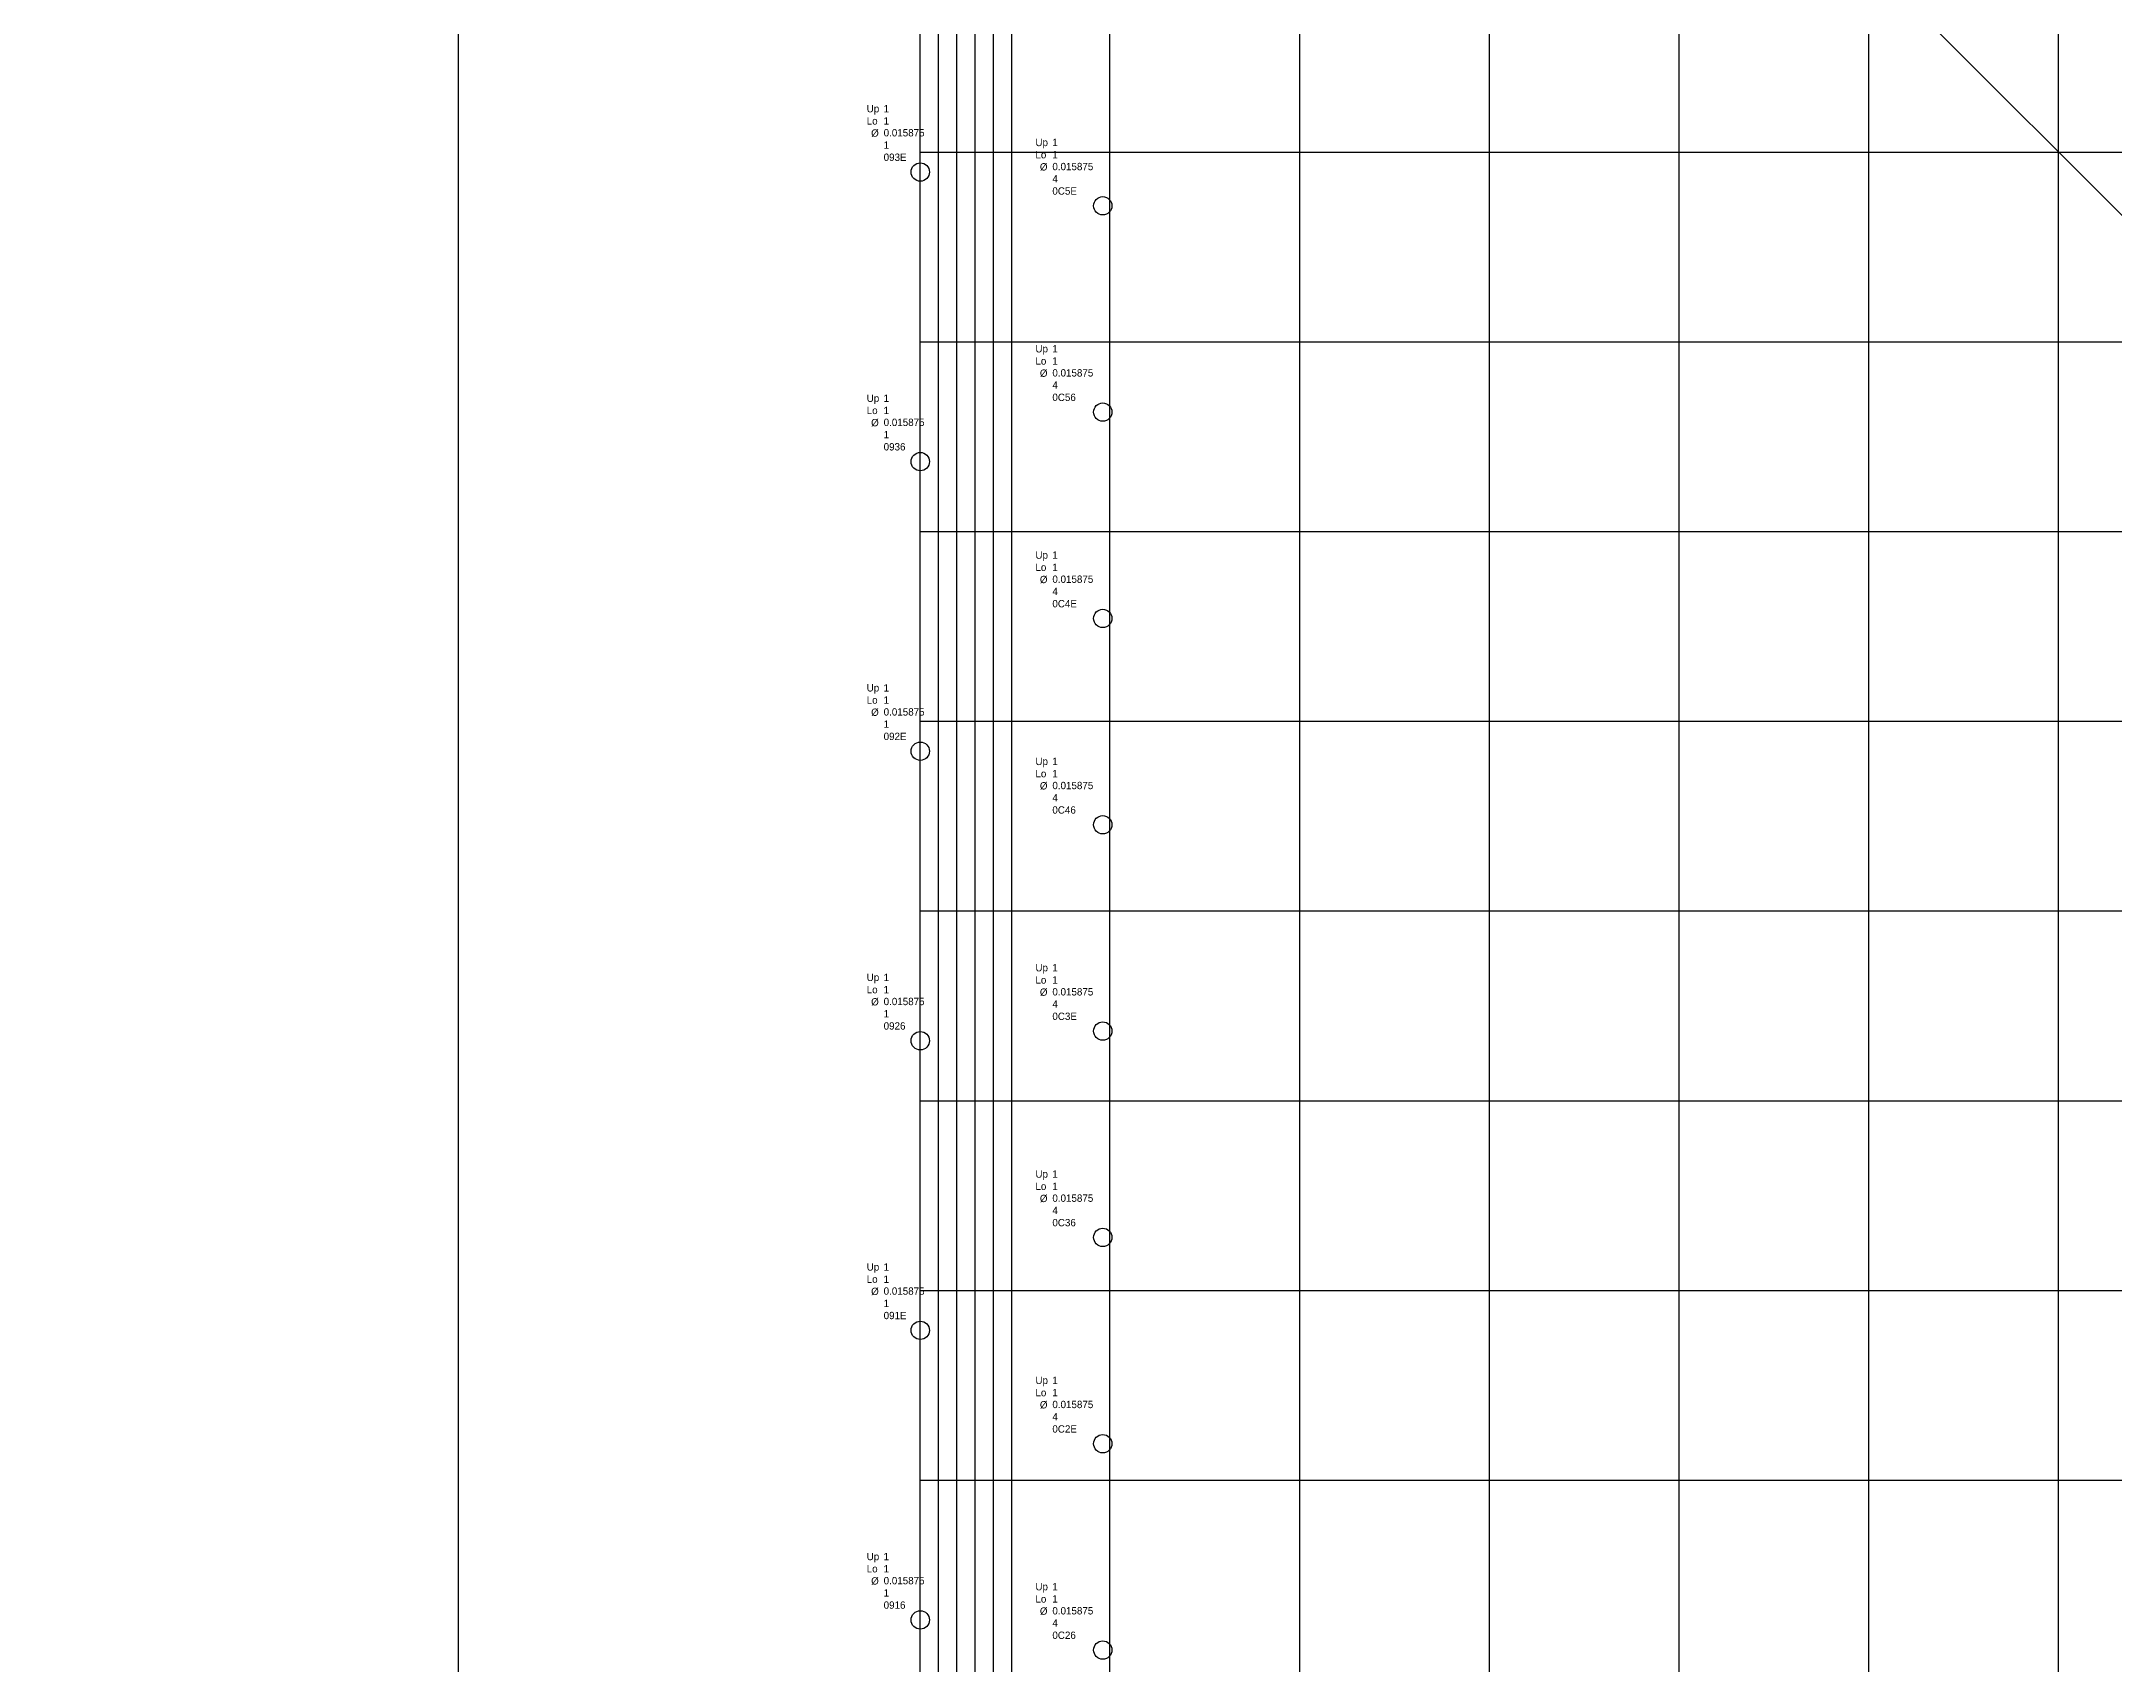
# Model space of a CAD drawing. Extents: x -24 to 199, y -12 to 167.
# Drawn here: x -24 to 32.6, y 77.7 to 122 of the extents above; entities that cross this region are included whole.
import ezdxf

# ---------------------------------------------------------------- set-up
doc = ezdxf.new("R2010")
doc.units = 0
doc.header["$MEASUREMENT"] = 0
doc.layers.get('0').update_dxf_attribs({"linetype": 'CONTINUOUS'})
doc.layers.get('Defpoints').update_dxf_attribs({"linetype": 'CONTINUOUS'})
doc.layers.add('PRIMARY', color=1, linetype='CONTINUOUS')
doc.layers.add('PRIMARYDATA', color=1, linetype='CONTINUOUS')
doc.dimstyles.get("Standard").update_dxf_attribs({"dimtxt": 0.18, "dimasz": 0.18, "dimexe": 0.18, "dimexo": 0.0625, "dimgap": 0.09, "dimtad": 0, "dimtih": 1, "dimtoh": 1, "dimdec": 4, "dimzin": 0, "dimdsep": 46, "dimtxsty": 'Standard', "dimcen": 0.09, "dimadec": 0, "dimazin": 0, "dimtfac": 1, "dimtdec": 4, "dimtofl": 0, "dimtmove": 0, "dimatfit": 3, "dimfxl": 1, "dimtolj": 1, "dimtzin": 0, "dimarcsym": 0})

# ---------------------------------------------------------------- blocks, each defined once
blk = doc.blocks.new('CY_ROD')
for s, p in [('Up', (-0.46, 1.328)), ('Lo', (-0.46, 0.995)), ('%%c', (-0.339, 0.663))]:
    blk.add_text(s, height=0.2).set_placement(p)
at = {"layer": 'PRIMARYDATA', "linetype": 'Continuous'}
for tag, p in [('@UPPER', (-0.001, 1.327)), ('@LOWER', (-0.001, 0.994)), ('@DIAM', (0.002, 0.671)), ('@GROUP', (0.002, 0.337)), ('@HANDLE', (0.002, 0.004))]:
    blk.add_attdef(tag, p, '', height=0.2, dxfattribs=at)
blk = doc.blocks.new('*D4')
at = {"layer": 'Defpoints', "color": 0, "linetype": 'Continuous', "transparency": 16777216}
for p in [(-12.6, 150), (0, 150), (0, 0)]:
    blk.add_point(p, dxfattribs=at)
at = {"layer": 'PRIMARY', "color": 170, "linetype": 'Continuous', "transparency": 16777216}
for p, q in [((-0.0625, 150), (-12.78, 150)), ((-0.0625, 0), (-12.78, 0))]:
    blk.add_line(p, q, dxfattribs=at)
at = {"layer": 'PRIMARY', "color": 170, "linetype": 'Continuous', "lineweight": -2, "transparency": 16777216}
for p, q in [((-12.6, 149.82), (-12.6, 77.09)), ((-12.6, 0.18), (-12.6, 72.91))]:
    blk.add_line(p, q, dxfattribs=at)
at = {"layer": 'PRIMARY', "color": 170, "linetype": 'Continuous', "transparency": 16777216}
for points in [[(-12.63, 149.82), (-12.57, 149.82), (-12.6, 150)], [(-12.63, 0.18), (-12.57, 0.18), (-12.6, 0)]]:
    blk.add_solid(points, dxfattribs=at)
at = {"layer": 'PRIMARY', "color": 0, "linetype": 'Continuous', "transparency": 16777216, "insert": (-12.6, 75), "char_height": 4, "attachment_point": 5}
blk.add_mtext('\\A1;150.0000', dxfattribs=at)

msp = doc.modelspace()

# ---------------------------------------------------------------- linework, layer by layer
at = {"layer": 'PRIMARY'}
for p, q in [((0, 150, -0.5), (150, 0, -0.5)), ((0, 0, -0.5), (0, 150, -0.5)), ((0.5, 0, -0.5), (0.5, 150, -0.5)), ((1, 0, -0.5), (1, 150, -0.5)), ((1.5, 0, -0.5), (1.5, 150, -0.5)), ((2, 0, -0.5), (2, 150, -0.5)), ((2.5, 0, -0.5), (2.5, 150, -0.5)), ((5.17241, 0, -0.5), (5.17241, 150, -0.5)), ((10.34483, 0, -0.5), (10.34483, 150, -0.5)), ((15.51724, 0, -0.5), (15.51724, 150, -0.5)), ((20.68966, 0, -0.5), (20.68966, 150, -0.5)), ((25.86207, 0, -0.5), (25.86207, 150, -0.5)), ((31.03448, 0, -0.5), (31.03448, 150, -0.5)), ((0, 118.96552, -0.5), (150, 118.96552, -0.5)), ((0, 113.7931, -0.5), (150, 113.7931, -0.5)), ((0, 108.62069, -0.5), (150, 108.62069, -0.5)), ((0, 103.44828, -0.5), (150, 103.44828, -0.5)), ((0, 98.27586, -0.5), (150, 98.27586, -0.5)), ((0, 93.10345, -0.5), (150, 93.10345, -0.5)), ((0, 87.93103, -0.5), (150, 87.93103, -0.5)), ((0, 82.75862, -0.5), (150, 82.75862, -0.5))]:
    msp.add_line(p, q, dxfattribs=at)
for centre in [(0, 118.42105, -0.5), (4.97678, 117.5, -0.5), (4.97678, 111.875, -0.5), (0, 110.52632, -0.5), (4.97678, 106.25, -0.5), (0, 102.63158, -0.5), (4.97678, 100.625, -0.5), (0, 94.73684, -0.5), (4.97678, 95, -0.5), (4.97678, 89.375, -0.5), (0, 86.84211, -0.5), (4.97678, 83.75, -0.5), (0, 78.94737, -0.5), (4.97678, 78.125, -0.5)]:
    msp.add_circle(centre, 0.25, dxfattribs=at)
at = {"layer": 'PRIMARY', "color": 2}
for centre in [(0, 118.42105, -0.5), (4.97678, 117.5, -0.5), (4.97678, 111.875, -0.5), (0, 110.52632, -0.5), (4.97678, 106.25, -0.5), (0, 102.63158, -0.5), (4.97678, 100.625, -0.5), (0, 94.73684, -0.5), (4.97678, 95, -0.5), (4.97678, 89.375, -0.5), (0, 86.84211, -0.5), (4.97678, 83.75, -0.5), (0, 78.94737, -0.5), (4.97678, 78.125, -0.5)]:
    msp.add_circle(centre, 0.25, dxfattribs=at)

# ---------------------------------------------------------------- block references
at = {"layer": 'PRIMARYDATA'}
for p, values in [((-1, 118.72105), {'@UPPER': '1', '@LOWER': '1', '@DIAM': '0.015875', '@GROUP': '1', '@HANDLE': '093E'}), ((3.6, 117.8), {'@UPPER': '1', '@LOWER': '1', '@DIAM': '0.015875', '@GROUP': '4', '@HANDLE': '0C5E'}), ((3.6, 112.175), {'@UPPER': '1', '@LOWER': '1', '@DIAM': '0.015875', '@GROUP': '4', '@HANDLE': '0C56'}), ((-1, 110.82632), {'@UPPER': '1', '@LOWER': '1', '@DIAM': '0.015875', '@GROUP': '1', '@HANDLE': '0936'}), ((3.6, 106.55), {'@UPPER': '1', '@LOWER': '1', '@DIAM': '0.015875', '@GROUP': '4', '@HANDLE': '0C4E'}), ((-1, 102.93158), {'@UPPER': '1', '@LOWER': '1', '@DIAM': '0.015875', '@GROUP': '1', '@HANDLE': '092E'}), ((3.6, 100.925), {'@UPPER': '1', '@LOWER': '1', '@DIAM': '0.015875', '@GROUP': '4', '@HANDLE': '0C46'}), ((3.6, 95.3), {'@UPPER': '1', '@LOWER': '1', '@DIAM': '0.015875', '@GROUP': '4', '@HANDLE': '0C3E'}), ((-1, 95.03684), {'@UPPER': '1', '@LOWER': '1', '@DIAM': '0.015875', '@GROUP': '1', '@HANDLE': '0926'}), ((3.6, 89.675), {'@UPPER': '1', '@LOWER': '1', '@DIAM': '0.015875', '@GROUP': '4', '@HANDLE': '0C36'}), ((-1, 87.14211), {'@UPPER': '1', '@LOWER': '1', '@DIAM': '0.015875', '@GROUP': '1', '@HANDLE': '091E'}), ((3.6, 84.05), {'@UPPER': '1', '@LOWER': '1', '@DIAM': '0.015875', '@GROUP': '4', '@HANDLE': '0C2E'}), ((-1, 79.24737), {'@UPPER': '1', '@LOWER': '1', '@DIAM': '0.015875', '@GROUP': '1', '@HANDLE': '0916'}), ((3.6, 78.425), {'@UPPER': '1', '@LOWER': '1', '@DIAM': '0.015875', '@GROUP': '4', '@HANDLE': '0C26'})]:
    msp.add_blockref('CY_ROD', p, dxfattribs=at).add_auto_attribs(values)

# ---------------------------------------------------------------- dimensions: what is measured, and where the dimension line sits
at = {"layer": 'PRIMARY', "color": 170, "linetype": 'Continuous'}
dim = msp.add_linear_dim(base=(-12.6, 150, -0.5), p1=(0, 0, -0.5), p2=(0, 150, -0.5), angle=90, dimstyle='Standard', override={"dimtxt": 4, "dimzin": 0, "dimclrd": 170, "dimclre": 170, "dimtdec": 0, "dimatfit": 1, "dimtzin": 0, "dimlwe": 65535}, dxfattribs=at)
dim.commit()
dim.dimension.update_dxf_attribs({"geometry": '*D4', "text_midpoint": (-12.6, 75, -0.5)})

doc.saveas('drawing.dxf')
